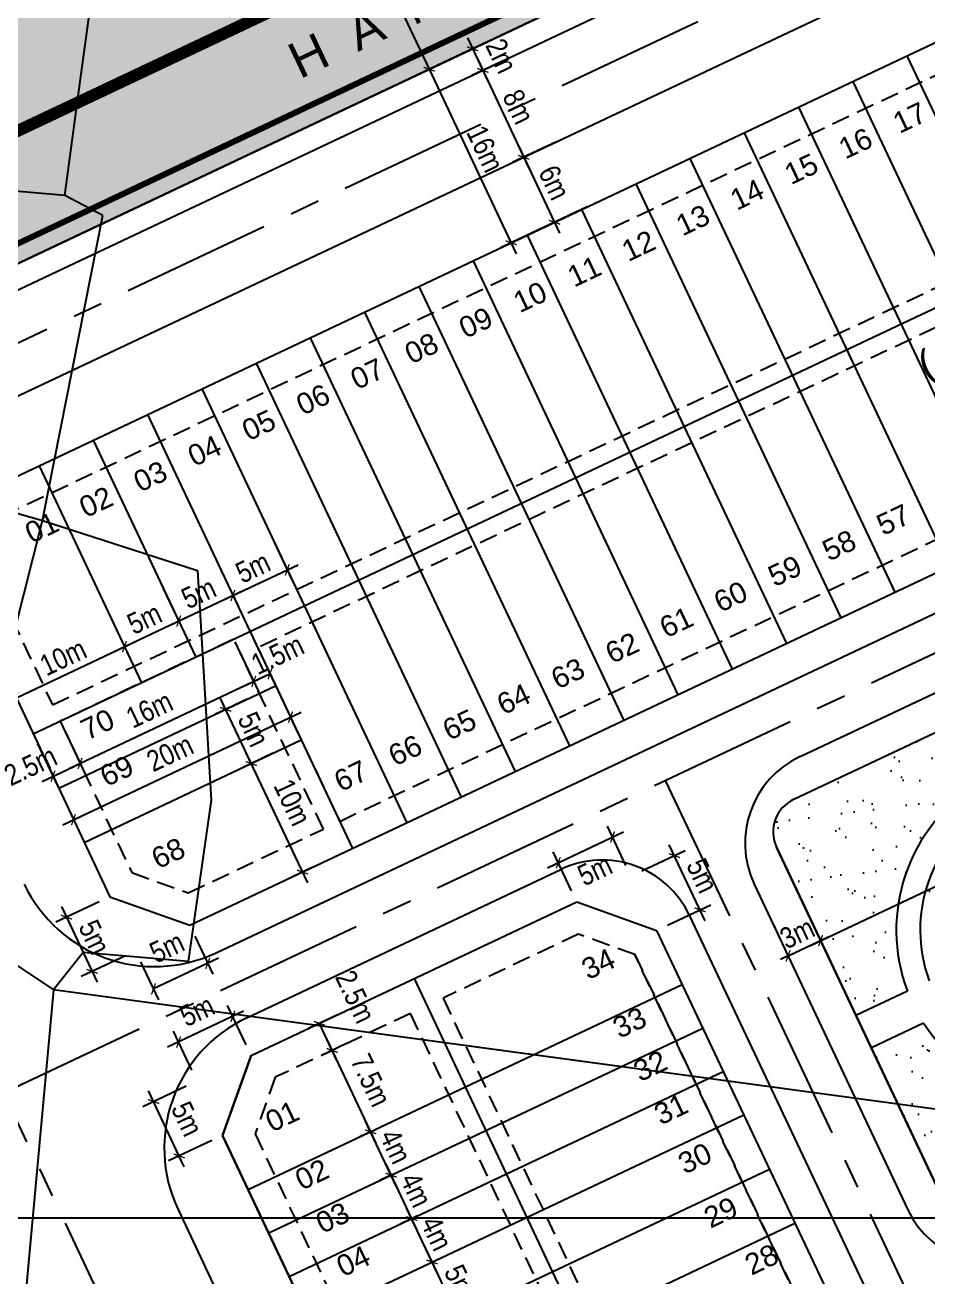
# Model space of a CAD drawing. Extents: x 597165 to 598689, y 1181586 to 1183364.
# Drawn here: x 597459.9 to 597535.2, y 1182549.4 to 1182653.8 of the extents above; entities that cross this region are included whole.
import ezdxf
from ezdxf.enums import TextEntityAlignment as Align

# ---------------------------------------------------------------- set-up
doc = ezdxf.new("R2010")
doc.units = 0
doc.header["$MEASUREMENT"] = 0
doc.linetypes.add('CENTER', pattern=[2, 1.25, -0.25, 0.25, -0.25])
doc.linetypes.add('DASHED', pattern=[0.75, 0.5, -0.25])
doc.layers.get('0').update_dxf_attribs({"linetype": 'CONTINUOUS'})
doc.layers.get('DEFPOINTS').update_dxf_attribs({"color": 8, "linetype": 'CONTINUOUS'})
for name, color, linetype in [('CGXD', 3, 'CONTINUOUS'), ('DIM-T', 7, 'CONTINUOUS'), ('DTEXT', 7, 'CONTINUOUS'), ('DTEXT-TENLO', 4, 'CONTINUOUS'), ('HA-CAY-XANH-KO', 3, 'CONTINUOUS'), ('NEN-HT', 8, 'CONTINUOUS'), ('NET-04', 4, 'CONTINUOUS'), ('NET-LE-CO', 3, 'CONTINUOUS'), ('NET-LENGOAI', 4, 'CONTINUOUS'), ('NET-LETRONG', 5, 'CONTINUOUS'), ('NET-LO-GIOI-DIEN-GIOI', 7, 'CENTER'), ('NET-PLO', 2, 'CONTINUOUS'), ('NET-RANH-DAT', 7, 'CONTINUOUS'), ('NET-TIM', 2, 'CENTER'), ('TEXT-SOLO', 7, 'CONTINUOUS')]:
    doc.layers.add(name, color=color, linetype=linetype)
doc.styles.add('AVO', font='VHELVEN.TTF')
doc.styles.add('VHEL-B', font='VHELVEB.TTF')
doc.styles.add('VHEL-C-R', font='VHELVCN.TTF')
doc.styles.add('VTIMES-R', font='VAPTIMN.TTF')
doc.dimstyles.new('TL1000', dxfattribs={"dimscale": 0, "dimtxt": 2, "dimasz": 0.7, "dimexe": 1, "dimexo": 1, "dimgap": 0.5, "dimtad": 1, "dimdec": 1, "dimzin": 12, "dimtxsty": 'VHEL-C-R', "dimblk1": 'ARCHTICK', "dimblk2": 'ARCHTICK', "dimsah": 1, "dimcen": -0.09, "dimdle": 1, "dimclrd": 256, "dimclre": 256, "dimclrt": 256, "dimazin": 3, "dimtfac": 0.005, "dimtdec": 1, "dimtix": 1, "dimtmove": 0, "dimatfit": 3, "dimtolj": 1, "dimtzin": 0})
pattern_1 = [(37.26582263, (0, 0), (-0.11023521, 3.854130278), [0, -3.04, 0, -3.4, 0, -3.25]), (7.26582263, (0, 0), (3.562592942, 5.629778284), [0, -1.64, 0, -2.74, 0, -1.05]), (327.26582263, (-2.46, 0.01), (6.228277961, -0.014137947), [0, -1, 0, -3.6, 0, -4.7]), (317.26582263, (-2.46, 0.01), (6.019377384, 1.73076346), [0, -0.5, 0, -2.36, 0, -2.7])]

# ---------------------------------------------------------------- blocks, each defined once
blk = doc.blocks.new('_ARCHTICK')
at = {"color": 0, "linetype": 'BYBLOCK', "const_width": 0.15}
blk.add_lwpolyline([(-0.5, -0.5), (0.5, 0.5)], dxfattribs=at)
blk = doc.blocks.new('*D725')
at = {"linetype": 'BYBLOCK'}
for p, q in [((597487.79, 1182669.47), (597484.17, 1182667.76)), ((597484.65, 1182669.1), (597493.62, 1182650.11)), ((597496.33, 1182651.39), (597492.71, 1182649.68))]:
    blk.add_line(p, q, dxfattribs=at)
at = {"layer": 'DEFPOINTS', "color": 0, "linetype": 'BYBLOCK'}
for p in [(597488.69, 1182669.9), (597497.23, 1182651.81), (597493.62, 1182650.11)]:
    blk.add_point(p, dxfattribs=at)
at = {"linetype": 'BYBLOCK', "xscale": 0.7, "yscale": 0.7, "zscale": 0.7}
for p, rotation in [((597485.07, 1182668.19), 115.2825172527903), ((597493.62, 1182650.11), 295.2825172527903)]:
    blk.add_blockref('_ARCHTICK', p, dxfattribs=dict(at, rotation=rotation))
at = {"linetype": 'BYBLOCK', "insert": (597491.8, 1182660.31), "char_height": 1.75, "attachment_point": 5, "rotation": 295.2825, "style": 'VHEL-C-R'}
blk.add_mtext('\\A1;20m', dxfattribs=at)
blk = doc.blocks.new('*D724')
at = {"linetype": 'BYBLOCK'}
for p, q in [((597499.95, 1182653.1), (597496.33, 1182651.39)), ((597496.81, 1182652.72), (597498.51, 1182649.1)), ((597500.8, 1182651.29), (597497.18, 1182649.58))]:
    blk.add_line(p, q, dxfattribs=at)
at = {"layer": 'DEFPOINTS', "color": 0, "linetype": 'BYBLOCK'}
for p in [(597500.85, 1182653.52), (597501.7, 1182651.71), (597498.09, 1182650.01)]:
    blk.add_point(p, dxfattribs=at)
at = {"linetype": 'BYBLOCK', "xscale": 0.7, "yscale": 0.7, "zscale": 0.7}
for p, rotation in [((597497.23, 1182651.81), 115.2825172547688), ((597498.09, 1182650.01), 295.2825172547688)]:
    blk.add_blockref('_ARCHTICK', p, dxfattribs=dict(at, rotation=rotation))
at = {"linetype": 'BYBLOCK', "insert": (597499.65, 1182651.22), "char_height": 1.75, "attachment_point": 5, "rotation": 295.2825, "style": 'VHEL-C-R'}
blk.add_mtext('\\A1;2m', dxfattribs=at)
blk = doc.blocks.new('*D723')
at = {"linetype": 'BYBLOCK'}
for p, q in [((597497.66, 1182650.91), (597501.93, 1182641.87)), ((597504.22, 1182644.05), (597500.6, 1182642.35))]:
    blk.add_line(p, q, dxfattribs=at)
at = {"layer": 'DEFPOINTS', "color": 0, "linetype": 'BYBLOCK'}
for p in [(597501.7, 1182651.71), (597505.12, 1182644.48), (597501.5, 1182642.77)]:
    blk.add_point(p, dxfattribs=at)
at = {"linetype": 'BYBLOCK', "xscale": 0.7, "yscale": 0.7, "zscale": 0.7}
for p, rotation in [((597498.09, 1182650.01), 115.2825172547688), ((597501.5, 1182642.77), 295.2825172547688)]:
    blk.add_blockref('_ARCHTICK', p, dxfattribs=dict(at, rotation=rotation))
at = {"linetype": 'BYBLOCK', "insert": (597501.06, 1182646.98), "char_height": 1.75, "attachment_point": 5, "rotation": 295.2825, "style": 'VHEL-C-R'}
blk.add_mtext('\\A1;8m', dxfattribs=at)
blk = doc.blocks.new('*D722')
at = {"linetype": 'BYBLOCK'}
for p, q in [((597501.08, 1182643.68), (597504.49, 1182636.44)), ((597506.78, 1182638.63), (597503.16, 1182636.92))]:
    blk.add_line(p, q, dxfattribs=at)
at = {"layer": 'DEFPOINTS', "color": 0, "linetype": 'BYBLOCK'}
for p in [(597505.12, 1182644.48), (597507.68, 1182639.06), (597504.07, 1182637.35)]:
    blk.add_point(p, dxfattribs=at)
at = {"linetype": 'BYBLOCK', "xscale": 0.7, "yscale": 0.7, "zscale": 0.7}
for p, rotation in [((597501.5, 1182642.77), 115.2825172547688), ((597504.07, 1182637.35), 295.2825172547688)]:
    blk.add_blockref('_ARCHTICK', p, dxfattribs=dict(at, rotation=rotation))
at = {"linetype": 'BYBLOCK', "insert": (597504.05, 1182640.66), "char_height": 1.75, "attachment_point": 5, "rotation": 295.2825, "style": 'VHEL-C-R'}
blk.add_mtext('\\A1;6m', dxfattribs=at)
blk = doc.blocks.new('*D721')
at = {"linetype": 'BYBLOCK'}
for p, q in [((597499.95, 1182653.1), (597492.71, 1182649.68)), ((597493.19, 1182651.01), (597500.88, 1182634.73)), ((597506.78, 1182638.63), (597499.55, 1182635.21))]:
    blk.add_line(p, q, dxfattribs=at)
at = {"layer": 'DEFPOINTS', "color": 0, "linetype": 'BYBLOCK'}
for p in [(597500.85, 1182653.52), (597507.68, 1182639.06), (597500.45, 1182635.64)]:
    blk.add_point(p, dxfattribs=at)
at = {"linetype": 'BYBLOCK', "xscale": 0.7, "yscale": 0.7, "zscale": 0.7}
for p, rotation in [((597493.62, 1182650.11), 115.2825172527575), ((597500.45, 1182635.64), 295.2825172527575)]:
    blk.add_blockref('_ARCHTICK', p, dxfattribs=dict(at, rotation=rotation))
at = {"linetype": 'BYBLOCK', "insert": (597498.29, 1182643.47), "char_height": 1.75, "attachment_point": 5, "rotation": 295.2825, "style": 'VHEL-C-R'}
blk.add_mtext('\\A1;16m', dxfattribs=at)
blk = doc.blocks.new('*D486')
at = {"linetype": 'BYBLOCK'}
blk.add_line((597496.42, 1182545.26), (597493.44, 1182551.59), dxfattribs=at)
at = {"layer": 'DEFPOINTS', "color": 0, "linetype": 'BYBLOCK'}
for p in [(597493.86, 1182550.69), (597493.86, 1182550.69), (597496, 1182546.17)]:
    blk.add_point(p, dxfattribs=at)
at = {"linetype": 'BYBLOCK', "xscale": 0.7, "yscale": 0.7, "zscale": 0.7}
for p, rotation in [((597493.86, 1182550.69), 115.2825172526902), ((597496, 1182546.17), 295.2825172526902)]:
    blk.add_blockref('_ARCHTICK', p, dxfattribs=dict(at, rotation=rotation))
at = {"linetype": 'BYBLOCK', "insert": (597496.19, 1182549.02), "char_height": 1.75, "attachment_point": 5, "rotation": 295.2825, "style": 'VHEL-C-R'}
blk.add_mtext('\\A1;5m', dxfattribs=at)
blk = doc.blocks.new('*D485')
at = {"linetype": 'BYBLOCK'}
for p, q in [((597494.29, 1182549.78), (597491.73, 1182555.21)), ((597492.64, 1182554.53), (597491.25, 1182553.88))]:
    blk.add_line(p, q, dxfattribs=at)
at = {"layer": 'DEFPOINTS', "color": 0, "linetype": 'BYBLOCK'}
for p in [(597493.54, 1182554.96), (597492.15, 1182554.31), (597493.86, 1182550.69)]:
    blk.add_point(p, dxfattribs=at)
at = {"linetype": 'BYBLOCK', "xscale": 0.7, "yscale": 0.7, "zscale": 0.7}
for p, rotation in [((597492.15, 1182554.31), 115.2825172526902), ((597493.86, 1182550.69), 295.2825172526902)]:
    blk.add_blockref('_ARCHTICK', p, dxfattribs=dict(at, rotation=rotation))
at = {"linetype": 'BYBLOCK', "insert": (597494.25, 1182553.08), "char_height": 1.75, "attachment_point": 5, "rotation": 295.2825, "style": 'VHEL-C-R'}
blk.add_mtext('\\A1;4m', dxfattribs=at)
blk = doc.blocks.new('*D484')
at = {"linetype": 'BYBLOCK'}
for p, q in [((597492.58, 1182553.4), (597490.02, 1182558.83)), ((597490.26, 1182557.83), (597489.54, 1182557.5)), ((597492.64, 1182554.53), (597491.25, 1182553.88))]:
    blk.add_line(p, q, dxfattribs=at)
at = {"layer": 'DEFPOINTS', "color": 0, "linetype": 'BYBLOCK'}
for p in [(597490.45, 1182557.92), (597491.16, 1182558.26), (597493.54, 1182554.96)]:
    blk.add_point(p, dxfattribs=at)
at = {"linetype": 'BYBLOCK', "xscale": 0.7, "yscale": 0.7, "zscale": 0.7}
for p, rotation in [((597490.45, 1182557.92), 115.2825172526902), ((597492.15, 1182554.31), 295.2825172526902)]:
    blk.add_blockref('_ARCHTICK', p, dxfattribs=dict(at, rotation=rotation))
at = {"linetype": 'BYBLOCK', "insert": (597492.54, 1182556.7), "char_height": 1.75, "attachment_point": 5, "rotation": 295.2825, "style": 'VHEL-C-R'}
blk.add_mtext('\\A1;4m', dxfattribs=at)
blk = doc.blocks.new('*D483')
at = {"linetype": 'BYBLOCK'}
for p, q in [((597490.87, 1182557.02), (597488.31, 1182562.44)), ((597488.78, 1182561.56), (597487.83, 1182561.11)), ((597490.26, 1182557.83), (597489.54, 1182557.5))]:
    blk.add_line(p, q, dxfattribs=at)
at = {"layer": 'DEFPOINTS', "color": 0, "linetype": 'BYBLOCK'}
for p in [(597488.74, 1182561.54), (597489.68, 1182561.99), (597491.16, 1182558.26)]:
    blk.add_point(p, dxfattribs=at)
at = {"linetype": 'BYBLOCK', "xscale": 0.7, "yscale": 0.7, "zscale": 0.7}
for p, rotation in [((597488.74, 1182561.54), 115.2825172526902), ((597490.45, 1182557.92), 295.2825172526902)]:
    blk.add_blockref('_ARCHTICK', p, dxfattribs=dict(at, rotation=rotation))
at = {"linetype": 'BYBLOCK', "insert": (597490.83, 1182560.32), "char_height": 1.75, "attachment_point": 5, "rotation": 295.2825, "style": 'VHEL-C-R'}
blk.add_mtext('\\A1;4m', dxfattribs=at)
blk = doc.blocks.new('*D482')
at = {"linetype": 'BYBLOCK'}
for p, q in [((597486.73, 1182568.89), (597484.63, 1182567.89)), ((597489.16, 1182560.64), (597485.11, 1182569.23)), ((597488.78, 1182561.56), (597487.83, 1182561.11))]:
    blk.add_line(p, q, dxfattribs=at)
at = {"layer": 'DEFPOINTS', "color": 0, "linetype": 'BYBLOCK'}
for p in [(597485.53, 1182568.32), (597487.64, 1182569.32), (597489.68, 1182561.99)]:
    blk.add_point(p, dxfattribs=at)
at = {"linetype": 'BYBLOCK', "xscale": 0.7, "yscale": 0.7, "zscale": 0.7}
for p, rotation in [((597485.53, 1182568.32), 115.2825172526902), ((597488.74, 1182561.54), 295.2825172526902)]:
    blk.add_blockref('_ARCHTICK', p, dxfattribs=dict(at, rotation=rotation))
at = {"linetype": 'BYBLOCK', "insert": (597488.76, 1182565.84), "char_height": 1.75, "attachment_point": 5, "rotation": 295.2825, "style": 'VHEL-C-R'}
blk.add_mtext('\\A1;7.5m', dxfattribs=at)
blk = doc.blocks.new('*D481')
at = {"linetype": 'BYBLOCK'}
for p, q in [((597485.98, 1182571.3), (597483.56, 1182570.15)), ((597485.96, 1182567.42), (597484.47, 1182570.58)), ((597486.73, 1182568.89), (597484.63, 1182567.89))]:
    blk.add_line(p, q, dxfattribs=at)
at = {"layer": 'DEFPOINTS', "color": 0, "linetype": 'BYBLOCK'}
for p in [(597486.88, 1182571.72), (597484.47, 1182570.58), (597487.64, 1182569.32)]:
    blk.add_point(p, dxfattribs=at)
at = {"linetype": 'BYBLOCK', "xscale": 0.7, "yscale": 0.7, "zscale": 0.7}
for p, rotation in [((597484.47, 1182570.58), 115.2825172526902), ((597485.53, 1182568.32), 295.2825172526902)]:
    blk.add_blockref('_ARCHTICK', p, dxfattribs=dict(at, rotation=rotation))
at = {"linetype": 'BYBLOCK', "insert": (597487.47, 1182572.8), "char_height": 1.75, "attachment_point": 5, "rotation": 295.2825, "style": 'VHEL-C-R'}
blk.add_mtext('\\A1;2.5m', dxfattribs=at)
blk = doc.blocks.new('*D480')
at = {"linetype": 'BYBLOCK'}
for p, q in [((597479.2, 1182592.43), (597477.89, 1182591.8)), ((597483.49, 1182582.29), (597478.36, 1182593.14)), ((597483.93, 1182583.6), (597482.16, 1182582.76))]:
    blk.add_line(p, q, dxfattribs=at)
at = {"layer": 'DEFPOINTS', "color": 0, "linetype": 'BYBLOCK'}
for p in [(597480.11, 1182592.85), (597478.79, 1182592.23), (597484.83, 1182584.02)]:
    blk.add_point(p, dxfattribs=at)
at = {"linetype": 'BYBLOCK', "xscale": 0.7, "yscale": 0.7, "zscale": 0.7}
for p, rotation in [((597478.79, 1182592.23), 115.2825172526902), ((597483.06, 1182583.19), 295.2825172526902)]:
    blk.add_blockref('_ARCHTICK', p, dxfattribs=dict(at, rotation=rotation))
at = {"linetype": 'BYBLOCK', "insert": (597482.22, 1182589), "char_height": 1.75, "attachment_point": 5, "rotation": 295.2825, "style": 'VHEL-C-R'}
blk.add_mtext('\\A1;10m', dxfattribs=at)
blk = doc.blocks.new('*D356')
at = {"linetype": 'BYBLOCK'}
for p, q in [((597463.24, 1182594.96), (597464.95, 1182591.34)), ((597460.98, 1182593.89), (597462.69, 1182590.28)), ((597461.36, 1182590.75), (597464.52, 1182592.25))]:
    blk.add_line(p, q, dxfattribs=at)
at = {"layer": 'DEFPOINTS', "color": 0, "linetype": 'BYBLOCK'}
for p in [(597462.82, 1182595.86), (597460.56, 1182594.8), (597464.52, 1182592.25)]:
    blk.add_point(p, dxfattribs=at)
at = {"linetype": 'BYBLOCK', "xscale": 0.7, "yscale": 0.7, "zscale": 0.7}
for p, rotation in [((597464.52, 1182592.25), 25.28251725161745), ((597462.26, 1182591.18), 205.2825172516175)]:
    blk.add_blockref('_ARCHTICK', p, dxfattribs=dict(at, rotation=rotation))
at = {"linetype": 'BYBLOCK', "insert": (597460.39, 1182592.05), "char_height": 1.75, "attachment_point": 5, "rotation": 25.2825, "style": 'VHEL-C-R'}
blk.add_mtext('\\A1;2.5m', dxfattribs=at)
blk = doc.blocks.new('*D355')
at = {"linetype": 'BYBLOCK'}
for p, q in [((597477.71, 1182601.79), (597479.42, 1182598.18)), ((597463.62, 1182591.82), (597479.9, 1182599.51))]:
    blk.add_line(p, q, dxfattribs=at)
at = {"layer": 'DEFPOINTS', "color": 0, "linetype": 'BYBLOCK'}
for p in [(597477.28, 1182602.7), (597478.99, 1182599.08), (597462.82, 1182595.86)]:
    blk.add_point(p, dxfattribs=at)
at = {"linetype": 'BYBLOCK', "xscale": 0.7, "yscale": 0.7, "zscale": 0.7}
for p, rotation in [((597478.99, 1182599.08), 25.28251725161745), ((597464.52, 1182592.25), 205.2825172516175)]:
    blk.add_blockref('_ARCHTICK', p, dxfattribs=dict(at, rotation=rotation))
at = {"linetype": 'BYBLOCK', "insert": (597470.3, 1182596.73), "char_height": 1.75, "attachment_point": 5, "rotation": 25.2825, "style": 'VHEL-C-R'}
blk.add_mtext('\\A1;16m', dxfattribs=at)
blk = doc.blocks.new('*D354')
at = {"linetype": 'BYBLOCK'}
for p, q in [((597479.07, 1182602.43), (597480.78, 1182598.82)), ((597478.09, 1182598.65), (597480.35, 1182599.72))]:
    blk.add_line(p, q, dxfattribs=at)
at = {"layer": 'DEFPOINTS', "color": 0, "linetype": 'BYBLOCK'}
for p in [(597478.64, 1182603.34), (597477.28, 1182602.7), (597480.35, 1182599.72)]:
    blk.add_point(p, dxfattribs=at)
at = {"linetype": 'BYBLOCK', "xscale": 0.7, "yscale": 0.7, "zscale": 0.7}
for p, rotation in [((597478.99, 1182599.08), 205.2825172516175), ((597480.35, 1182599.72), 25.28251725161745)]:
    blk.add_blockref('_ARCHTICK', p, dxfattribs=dict(at, rotation=rotation))
at = {"linetype": 'BYBLOCK', "insert": (597480.98, 1182601.32), "char_height": 1.75, "attachment_point": 5, "rotation": 25.2825, "style": 'VHEL-C-R'}
blk.add_mtext('\\A1;1.5m', dxfattribs=at)
blk = doc.blocks.new('*D353')
at = {"linetype": 'BYBLOCK'}
for p, q in [((597466.94, 1182604.69), (597468.65, 1182601.07)), ((597458.28, 1182597.28), (597469.13, 1182602.41))]:
    blk.add_line(p, q, dxfattribs=at)
at = {"layer": 'DEFPOINTS', "color": 0, "linetype": 'BYBLOCK'}
for p in [(597466.52, 1182605.59), (597468.22, 1182601.98), (597457.47, 1182601.32)]:
    blk.add_point(p, dxfattribs=at)
at = {"linetype": 'BYBLOCK', "xscale": 0.7, "yscale": 0.7, "zscale": 0.7}
for p, rotation in [((597468.22, 1182601.98), 25.28251725389641), ((597459.18, 1182597.71), 205.2825172538964)]:
    blk.add_blockref('_ARCHTICK', p, dxfattribs=dict(at, rotation=rotation))
at = {"linetype": 'BYBLOCK', "insert": (597463.11, 1182601.1), "char_height": 1.75, "attachment_point": 5, "rotation": 25.2825, "style": 'VHEL-C-R'}
blk.add_mtext('\\A1;10m', dxfattribs=at)
blk = doc.blocks.new('*D352')
at = {"linetype": 'BYBLOCK'}
for p, q in [((597471.46, 1182606.83), (597473.17, 1182603.21)), ((597467.32, 1182601.55), (597473.65, 1182604.54))]:
    blk.add_line(p, q, dxfattribs=at)
at = {"layer": 'DEFPOINTS', "color": 0, "linetype": 'BYBLOCK'}
for p in [(597471.04, 1182607.73), (597466.52, 1182605.59), (597472.74, 1182604.11)]:
    blk.add_point(p, dxfattribs=at)
at = {"linetype": 'BYBLOCK', "xscale": 0.7, "yscale": 0.7, "zscale": 0.7}
for p, rotation in [((597472.74, 1182604.11), 25.28251725389641), ((597468.22, 1182601.98), 205.2825172538964)]:
    blk.add_blockref('_ARCHTICK', p, dxfattribs=dict(at, rotation=rotation))
at = {"linetype": 'BYBLOCK', "insert": (597469.89, 1182604.31), "char_height": 1.75, "attachment_point": 5, "rotation": 25.2825, "style": 'VHEL-C-R'}
blk.add_mtext('\\A1;5m', dxfattribs=at)
blk = doc.blocks.new('*D351')
at = {"linetype": 'BYBLOCK'}
for p, q in [((597475.98, 1182608.96), (597477.69, 1182605.34)), ((597471.84, 1182603.69), (597478.17, 1182606.68))]:
    blk.add_line(p, q, dxfattribs=at)
at = {"layer": 'DEFPOINTS', "color": 0, "linetype": 'BYBLOCK'}
for p in [(597475.56, 1182609.86), (597471.04, 1182607.73), (597477.26, 1182606.25)]:
    blk.add_point(p, dxfattribs=at)
at = {"linetype": 'BYBLOCK', "xscale": 0.7, "yscale": 0.7, "zscale": 0.7}
for p, rotation in [((597477.26, 1182606.25), 25.28251725389641), ((597472.74, 1182604.11), 205.2825172538964)]:
    blk.add_blockref('_ARCHTICK', p, dxfattribs=dict(at, rotation=rotation))
at = {"linetype": 'BYBLOCK', "insert": (597474.41, 1182606.44), "char_height": 1.75, "attachment_point": 5, "rotation": 25.2825, "style": 'VHEL-C-R'}
blk.add_mtext('\\A1;5m', dxfattribs=at)
blk = doc.blocks.new('*D350')
at = {"linetype": 'BYBLOCK'}
for p, q in [((597480.51, 1182611.1), (597482.21, 1182607.48)), ((597476.36, 1182605.82), (597482.69, 1182608.81))]:
    blk.add_line(p, q, dxfattribs=at)
at = {"layer": 'DEFPOINTS', "color": 0, "linetype": 'BYBLOCK'}
for p in [(597480.08, 1182612), (597475.56, 1182609.86), (597481.79, 1182608.38)]:
    blk.add_point(p, dxfattribs=at)
at = {"linetype": 'BYBLOCK', "xscale": 0.7, "yscale": 0.7, "zscale": 0.7}
for p, rotation in [((597481.79, 1182608.38), 25.28251725389641), ((597477.26, 1182606.25), 205.2825172538964)]:
    blk.add_blockref('_ARCHTICK', p, dxfattribs=dict(at, rotation=rotation))
at = {"linetype": 'BYBLOCK', "insert": (597478.93, 1182608.58), "char_height": 1.75, "attachment_point": 5, "rotation": 25.2825, "style": 'VHEL-C-R'}
blk.add_mtext('\\A1;5m', dxfattribs=at)
blk = doc.blocks.new('*D334')
at = {"linetype": 'BYBLOCK'}
for p, q in [((597524.96, 1182580.19), (597526.67, 1182576.58)), ((597522.25, 1182578.91), (597523.96, 1182575.3)), ((597526.24, 1182577.48), (597526.88, 1182577.78)), ((597523.53, 1182576.2), (597526.24, 1182577.48)), ((597523.53, 1182576.2), (597522.9, 1182575.9))]:
    blk.add_line(p, q, dxfattribs=at)
at = {"layer": 'DEFPOINTS', "color": 0, "linetype": 'BYBLOCK'}
for p in [(597524.53, 1182581.1), (597521.82, 1182579.82), (597526.24, 1182577.48)]:
    blk.add_point(p, dxfattribs=at)
at = {"linetype": 'BYBLOCK', "xscale": 0.7, "yscale": 0.7, "zscale": 0.7}
for p, rotation in [((597526.24, 1182577.48), 205.2825172571131), ((597523.53, 1182576.2), 25.28251725711306)]:
    blk.add_blockref('_ARCHTICK', p, dxfattribs=dict(at, rotation=rotation))
at = {"linetype": 'BYBLOCK', "insert": (597524.29, 1182578.1), "char_height": 1.75, "attachment_point": 5, "rotation": 25.2825, "style": 'VHEL-C-R'}
blk.add_mtext('\\A1;3m', dxfattribs=at)
blk = doc.blocks.new('*D333')
at = {"linetype": 'BYBLOCK'}
for p, q in [((597559.32, 1182596.42), (597561.03, 1182592.81)), ((597525.34, 1182577.05), (597561.51, 1182594.14))]:
    blk.add_line(p, q, dxfattribs=at)
at = {"layer": 'DEFPOINTS', "color": 0, "linetype": 'BYBLOCK'}
for p in [(597558.89, 1182597.33), (597560.6, 1182593.71), (597524.53, 1182581.1)]:
    blk.add_point(p, dxfattribs=at)
at = {"linetype": 'BYBLOCK', "xscale": 0.7, "yscale": 0.7, "zscale": 0.7}
for p, rotation in [((597560.6, 1182593.71), 25.28251725711305), ((597526.24, 1182577.48), 205.2825172571131)]:
    blk.add_blockref('_ARCHTICK', p, dxfattribs=dict(at, rotation=rotation))
at = {"linetype": 'BYBLOCK', "insert": (597543.63, 1182587.41), "char_height": 1.75, "attachment_point": 5, "rotation": 25.2825, "style": 'VHEL-C-R'}
blk.add_mtext('\\A1;38m', dxfattribs=at)
blk = doc.blocks.new('*D178')
at = {"linetype": 'BYBLOCK'}
for p, q in [((597474.09, 1182577.85), (597475.59, 1182574.68)), ((597469.57, 1182575.71), (597471.06, 1182572.54)), ((597476.06, 1182576.01), (597470.64, 1182573.45))]:
    blk.add_line(p, q, dxfattribs=at)
at = {"layer": 'DEFPOINTS', "color": 0, "linetype": 'BYBLOCK'}
for p in [(597473.66, 1182578.75), (597469.14, 1182576.61), (597470.64, 1182573.45)]:
    blk.add_point(p, dxfattribs=at)
at = {"linetype": 'BYBLOCK', "xscale": 0.7, "yscale": 0.7, "zscale": 0.7}
for p, rotation in [((597475.16, 1182575.58), 25.28251725516941), ((597470.64, 1182573.45), 205.2825172551695)]:
    blk.add_blockref('_ARCHTICK', p, dxfattribs=dict(at, rotation=rotation))
at = {"linetype": 'BYBLOCK', "insert": (597471.76, 1182576.92), "char_height": 1.75, "attachment_point": 5, "rotation": 25.2825, "style": 'VHEL-C-R'}
blk.add_mtext('\\A1;5m', dxfattribs=at)
blk = doc.blocks.new('*D177')
at = {"linetype": 'BYBLOCK'}
for p, q in [((597466.1, 1182580.71), (597462.49, 1182579)), ((597462.96, 1182580.33), (597465.95, 1182574)), ((597468.24, 1182576.19), (597464.62, 1182574.48))]:
    blk.add_line(p, q, dxfattribs=at)
at = {"layer": 'DEFPOINTS', "color": 0, "linetype": 'BYBLOCK'}
for p in [(597467.01, 1182581.14), (597469.14, 1182576.61), (597465.53, 1182574.91)]:
    blk.add_point(p, dxfattribs=at)
at = {"linetype": 'BYBLOCK', "xscale": 0.7, "yscale": 0.7, "zscale": 0.7}
for p, rotation in [((597463.39, 1182579.43), 115.2825172492049), ((597465.53, 1182574.91), 295.2825172492049)]:
    blk.add_blockref('_ARCHTICK', p, dxfattribs=dict(at, rotation=rotation))
at = {"linetype": 'BYBLOCK', "insert": (597465.72, 1182577.76), "char_height": 1.75, "attachment_point": 5, "rotation": 295.2825, "style": 'VHEL-C-R'}
blk.add_mtext('\\A1;5m', dxfattribs=at)
blk = doc.blocks.new('*D176')
at = {"linetype": 'BYBLOCK'}
for p, q in [((597478.15, 1182571.59), (597471.82, 1182568.6)), ((597478.36, 1182568.8), (597476.82, 1182572.06)), ((597473.84, 1182566.67), (597472.3, 1182569.93))]:
    blk.add_line(p, q, dxfattribs=at)
at = {"layer": 'DEFPOINTS', "color": 0, "linetype": 'BYBLOCK'}
for p in [(597472.73, 1182569.02), (597478.79, 1182567.9), (597474.27, 1182565.76)]:
    blk.add_point(p, dxfattribs=at)
at = {"linetype": 'BYBLOCK', "xscale": 0.7, "yscale": 0.7, "zscale": 0.7}
for p, rotation in [((597477.25, 1182571.16), 25.28251725275695), ((597472.73, 1182569.02), 205.2825172527569)]:
    blk.add_blockref('_ARCHTICK', p, dxfattribs=dict(at, rotation=rotation))
at = {"linetype": 'BYBLOCK', "insert": (597474.27, 1182571.62), "char_height": 1.75, "attachment_point": 5, "rotation": 25.2825, "style": 'VHEL-C-R'}
blk.add_mtext('\\A1;5m', dxfattribs=at)
blk = doc.blocks.new('*D175')
at = {"linetype": 'BYBLOCK'}
for p, q in [((597473.36, 1182565.34), (597469.75, 1182563.63)), ((597473.21, 1182558.63), (597470.22, 1182564.96)), ((597475.5, 1182560.82), (597471.88, 1182559.11))]:
    blk.add_line(p, q, dxfattribs=at)
at = {"layer": 'DEFPOINTS', "color": 0, "linetype": 'BYBLOCK'}
for p in [(597474.27, 1182565.76), (597470.65, 1182564.06), (597476.4, 1182561.24)]:
    blk.add_point(p, dxfattribs=at)
at = {"linetype": 'BYBLOCK', "xscale": 0.7, "yscale": 0.7, "zscale": 0.7}
for p, rotation in [((597470.65, 1182564.06), 115.2825172611338), ((597472.79, 1182559.53), 295.2825172611338)]:
    blk.add_blockref('_ARCHTICK', p, dxfattribs=dict(at, rotation=rotation))
at = {"linetype": 'BYBLOCK', "insert": (597473.44, 1182562.61), "char_height": 1.75, "attachment_point": 5, "rotation": 295.2825, "style": 'VHEL-C-R'}
blk.add_mtext('\\A1;5m', dxfattribs=at)
blk = doc.blocks.new('*D174')
at = {"linetype": 'BYBLOCK'}
for p, q in [((597503.47, 1182583.55), (597509.8, 1182586.54)), ((597510.01, 1182583.75), (597508.47, 1182587.01)), ((597505.49, 1182581.62), (597503.95, 1182584.88))]:
    blk.add_line(p, q, dxfattribs=at)
at = {"layer": 'DEFPOINTS', "color": 0, "linetype": 'BYBLOCK'}
for p in [(597508.9, 1182586.11), (597510.44, 1182582.85), (597505.92, 1182580.71)]:
    blk.add_point(p, dxfattribs=at)
at = {"linetype": 'BYBLOCK', "xscale": 0.7, "yscale": 0.7, "zscale": 0.7}
for p, rotation in [((597508.9, 1182586.11), 25.28251725630889), ((597504.38, 1182583.97), 205.2825172563089)]:
    blk.add_blockref('_ARCHTICK', p, dxfattribs=dict(at, rotation=rotation))
at = {"linetype": 'BYBLOCK', "insert": (597507.43, 1182583.35), "char_height": 1.75, "attachment_point": 5, "rotation": 25.2825, "style": 'VHEL-C-R'}
blk.add_mtext('\\A1;5m', dxfattribs=at)
blk = doc.blocks.new('*D173')
at = {"linetype": 'BYBLOCK'}
for p, q in [((597516.62, 1182579.13), (597513.63, 1182585.46)), ((597511.34, 1182583.28), (597514.96, 1182584.98)), ((597513.48, 1182578.75), (597517.09, 1182580.46))]:
    blk.add_line(p, q, dxfattribs=at)
at = {"layer": 'DEFPOINTS', "color": 0, "linetype": 'BYBLOCK'}
for p in [(597514.06, 1182584.56), (597510.44, 1182582.85), (597512.57, 1182578.33)]:
    blk.add_point(p, dxfattribs=at)
at = {"linetype": 'BYBLOCK', "xscale": 0.7, "yscale": 0.7, "zscale": 0.7}
for p, rotation in [((597514.06, 1182584.56), 115.282517249205), ((597516.19, 1182580.04), 295.2825172492049)]:
    blk.add_blockref('_ARCHTICK', p, dxfattribs=dict(at, rotation=rotation))
at = {"linetype": 'BYBLOCK', "insert": (597516.38, 1182582.89), "char_height": 1.75, "attachment_point": 5, "rotation": 295.2825, "style": 'VHEL-C-R'}
blk.add_mtext('\\A1;5m', dxfattribs=at)
blk = doc.blocks.new('*D26')
at = {"linetype": 'BYBLOCK'}
for p, q in [((597480.78, 1182598.82), (597482.48, 1182595.2)), ((597463.07, 1182587.14), (597482.96, 1182596.53))]:
    blk.add_line(p, q, dxfattribs=at)
at = {"layer": 'DEFPOINTS', "color": 0, "linetype": 'BYBLOCK'}
for p in [(597480.35, 1182599.72), (597482.06, 1182596.1), (597462.26, 1182591.18)]:
    blk.add_point(p, dxfattribs=at)
at = {"linetype": 'BYBLOCK', "xscale": 0.7, "yscale": 0.7, "zscale": 0.7}
for p, rotation in [((597482.06, 1182596.1), 25.28251725161745), ((597463.97, 1182587.56), 205.2825172516175)]:
    blk.add_blockref('_ARCHTICK', p, dxfattribs=dict(at, rotation=rotation))
at = {"linetype": 'BYBLOCK', "insert": (597472.01, 1182593.11), "char_height": 1.75, "attachment_point": 5, "rotation": 25.2825, "style": 'VHEL-C-R'}
blk.add_mtext('\\A1;20m', dxfattribs=at)
blk = doc.blocks.new('*D25')
at = {"linetype": 'BYBLOCK'}
for p, q in [((597478.46, 1182597.61), (597475.75, 1182596.33)), ((597479.22, 1182591.33), (597476.23, 1182597.66)), ((597480.6, 1182593.09), (597477.89, 1182591.8))]:
    blk.add_line(p, q, dxfattribs=at)
at = {"layer": 'DEFPOINTS', "color": 0, "linetype": 'BYBLOCK'}
for p in [(597479.37, 1182598.03), (597476.66, 1182596.75), (597481.5, 1182593.51)]:
    blk.add_point(p, dxfattribs=at)
at = {"linetype": 'BYBLOCK', "xscale": 0.7, "yscale": 0.7, "zscale": 0.7}
for p, rotation in [((597476.66, 1182596.75), 115.2825172528237), ((597478.79, 1182592.23), 295.2825172528237)]:
    blk.add_blockref('_ARCHTICK', p, dxfattribs=dict(at, rotation=rotation))
at = {"linetype": 'BYBLOCK', "insert": (597478.98, 1182595.09), "char_height": 1.75, "attachment_point": 5, "rotation": 295.2825, "style": 'VHEL-C-R'}
blk.add_mtext('\\A1;5m', dxfattribs=at)

msp = doc.modelspace()

# ---------------------------------------------------------------- hatches: boundary and pattern name
at = {"layer": 'HA-CAY-XANH-KO'}
h = msp.add_hatch(dxfattribs=at)
h.set_pattern_fill('AR-SAND', color=256, scale=2, angle=359.765823, style=0)
h.set_pattern_definition(pattern_1)
h.paths.add_polyline_path([(597653.6476, 1182725.6934, 0.42078511), (597655.5169, 1182731.0991, -0.00559617), (597655.5561, 1182731.0186), (597650.4311, 1182741.8691, 0.41421356), (597645.1059, 1182743.7776), (597443.964, 1182648.7734), (597439.3977, 1182646.6166, 0.41421356), (597437.4892, 1182641.2914), (597442.6142, 1182630.4409, 0.41421356), (597447.9394, 1182628.5323), (597452.5056, 1182630.6891)])
h = msp.add_hatch(dxfattribs=at)
h.set_pattern_fill('AR-SAND', color=256, scale=2, angle=359.765823, style=0)
h.set_pattern_definition(pattern_1)
h.paths.add_polyline_path([(597539.4139, 1182590.5709), (597537.111, 1182595.4468), (597524, 1182589.2541, 0.41421356), (597522.5686, 1182585.2602), (597529.1884, 1182571.2449), (597533.4754, 1182573.2698, -0.36152852)])
h.paths.add_polyline_path([(597535.2902, 1182574.127), (597539.843, 1182576.2774, -0.312218), (597542.4363, 1182584.172), (597540.2736, 1182588.7508, 0.35310218)])
h.paths.add_polyline_path([(597552.8936, 1182582.4415), (597557.4464, 1182584.5919, 0.35310218), (597542.9863, 1182590.0321), (597545.149, 1182585.4532, -0.312218)])
h.paths.add_polyline_path([(597559.2612, 1182585.4491), (597563.5482, 1182587.4739), (597556.9285, 1182601.4892, 0.41421356), (597552.9346, 1182602.9206), (597539.8236, 1182596.728), (597542.1266, 1182591.8522, -0.36152852)])
h.paths.add_polyline_path([(597551.2533, 1182572.5291), (597553.4161, 1182567.9502, 0.33550039), (597558.6422, 1182581.8389), (597554.0288, 1182579.6599, -0.28293847)])
h.paths.add_polyline_path([(597550.7034, 1182566.669), (597548.5407, 1182571.2479, -0.28293847), (597541.2703, 1182573.6337), (597536.6569, 1182571.4547, 0.33550039)])
h.paths.add_polyline_path([(597551.1472, 1182578.3505, 1), (597542.5425, 1182578.3505, 1)])
h.paths.add_polyline_path([(597534.8299, 1182570.5918), (597530.4696, 1182568.5323), (597537.0894, 1182554.517, 0.29013715), (597539.802, 1182552.7982, 0.11076484), (597541.0833, 1182553.0856), (597554.1943, 1182559.2782), (597551.5631, 1182564.8489, -0.34632772)])
h.paths.add_polyline_path([(597570.0179, 1182566.7521, 0.29013646), (597571.7366, 1182569.4648, 0.11076548), (597571.4493, 1182570.746), (597564.8295, 1182584.7613), (597560.4692, 1182582.7018, -0.34632772), (597554.2757, 1182566.1301), (597556.9069, 1182560.5595)])

# ---------------------------------------------------------------- linework, layer by layer
at = {"layer": 'CGXD', "linetype": 'DASHED', "ltscale": 3}
msp.add_line((597510.7539, 1182576.3228), (597538.9262, 1182516.6769), dxfattribs=at)
for points in [[(597624.0755, 1182673.571), (597618.7521, 1182684.8415), (597614.0453, 1182686.5285), (597458.5851, 1182613.1008), (597456.8982, 1182608.394), (597462.2216, 1182597.1235)], [(597628.9931, 1182654.881), (597630.68, 1182659.5878), (597625.3567, 1182670.8584), (597479.3263, 1182601.8846), (597486.1596, 1182587.4172)], [(597477.3294, 1182602.6003), (597462.8622, 1182595.7671), (597468.8262, 1182583.1403), (597473.533, 1182581.4534), (597484.8033, 1182586.7766)], [(597510.7539, 1182576.3228), (597506.0471, 1182578.0097), (597494.7766, 1182572.6863), (597524.4588, 1182509.8435), (597538.9262, 1182516.6769)], [(597492.0639, 1182571.4051), (597480.7934, 1182566.0817), (597479.1065, 1182561.3749), (597513.2427, 1182489.1021), (597517.9495, 1182487.4152), (597529.2201, 1182492.7386)]]:
    msp.add_lwpolyline(points, close=True, dxfattribs=at)
at = {"layer": 'NEN-HT', "linetype": 'CONTINUOUS'}
for p, q in [((597464.37, 1182647.85), (597466.12, 1182660.87)), ((597463.26, 1182639.57), (597464.37, 1182647.85)), ((597463.26, 1182639.57), (597452.44, 1182640.56)), ((597466.43, 1182637.92), (597463.26, 1182639.57)), ((597461.39, 1182612.48), (597466.43, 1182637.92)), ((597449.36, 1182615.94), (597461.39, 1182612.48)), ((597453.05, 1182579.56), (597461.39, 1182612.48)), ((597461.39, 1182612.48), (597474.32, 1182608.32)), ((597474.32, 1182608.32), (597475.44, 1182589.19)), ((597475.44, 1182589.19), (597473.54, 1182575.74)), ((597453.05, 1182579.56), (597462.31, 1182573.38)), ((597464.79, 1182576.48), (597462.31, 1182573.38)), ((597473.54, 1182575.74), (597464.79, 1182576.48)), ((597462.31, 1182573.38), (597458.63, 1182533.28)), ((597500.22, 1182568.24), (597462.31, 1182573.38)), ((597549.43, 1182561.56), (597462.31, 1182573.38)), ((597549.43, 1182561.56), (597500.22, 1182568.24))]:
    msp.add_line(p, q, dxfattribs=at)
at = {"layer": 'NET-04'}
msp.add_line((597253.7231, 1182554.3668), (598599.5681, 1182554.3668), dxfattribs=at)
at = {"layer": 'NET-LE-CO'}
for p, q in [((597533.4754, 1182573.2698), (597529.1884, 1182571.2449)), ((597534.8299, 1182570.5918), (597530.4696, 1182568.5323))]:
    msp.add_line(p, q, dxfattribs=at)
for radius, start, end in [(14.3023, 121.302658, 200.808132), (12.3023, 122.285913, 200.078862), (14.3023, 212.852826, 289.262376)]:
    msp.add_arc((597546.8448, 1182578.3505), radius, start, end, dxfattribs=at)
at = {"layer": 'NET-LENGOAI', "ltscale": 20}
for p, q in [((597650.8849, 1182722.1766), (597452.4097, 1182628.4319)), ((597611.3514, 1182694.6565), (597454.9228, 1182620.7715)), ((597475.8498, 1182576.465), (597632.2784, 1182650.3501)), ((597524.5272, 1182592.8209), (597549.8449, 1182604.7791)), ((597478.4123, 1182571.0397), (597504.6345, 1182583.4251)), ((597520.7101, 1182582.1706), (597533.5226, 1182555.0442)), ((597515.2849, 1182579.6081), (597551.5868, 1182502.75)), ((597472.6868, 1182555.0642), (597505.5721, 1182485.4398))]:
    msp.add_line(p, q, dxfattribs=at)
for centre, radius, start, end in [((597527.9438, 1182585.5872), 8, 115.282517, 205.282517), ((597508.0512, 1182576.1914), 8, 25.282517, 115.282517), ((597470.7248, 1182587.3156), 12, 205.282517, 295.282517), ((597483.5373, 1182560.1892), 12, 115.282517, 205.282517), ((597540.7563, 1182558.4608), 8, 205.282517, 295.282517)]:
    msp.add_arc(centre, radius, start, end, dxfattribs=at)
at = {"layer": 'NET-LETRONG'}
for p, q in [((597653.6476, 1182725.6934), (597452.5056, 1182630.6891)), ((597452.5056, 1182630.6891), (597653.6476, 1182725.6934)), ((597456.5811, 1182614.9191), (597537.96, 1182653.3564)), ((597473.6644, 1182578.7506), (597555.0433, 1182617.1878)), ((597454.1954, 1182608.2626), (597467.0079, 1182581.1362)), ((597524, 1182589.2541), (597552.9346, 1182602.9206)), ((597522.5686, 1182585.2602), (597537.0894, 1182554.517)), ((597537.0894, 1182554.517), (597522.5686, 1182585.2602)), ((597467.0079, 1182581.1362), (597473.6644, 1182578.7506)), ((597478.7894, 1182567.9), (597505.9157, 1182580.7125)), ((597505.9157, 1182580.7125), (597512.5722, 1182578.3268)), ((597512.5722, 1182578.3268), (597547.5929, 1182504.1814)), ((597478.7894, 1182567.9), (597476.4037, 1182561.2435)), ((597476.4037, 1182561.2435), (597478.7894, 1182567.9)), ((597476.4037, 1182561.2435), (597511.4244, 1182487.0981)), ((597511.4244, 1182487.0981), (597476.4037, 1182561.2435))]:
    msp.add_line(p, q, dxfattribs=at)
msp.add_arc((597525.2812, 1182586.5415), 3, 115.282517, 205.282517, dxfattribs=at)
at = {"layer": 'NET-LO-GIOI-DIEN-GIOI', "ltscale": 20, "const_width": 0.5}
msp.add_lwpolyline([(598255.9747, 1183011.8462), (597276.1761, 1182549.0632)], dxfattribs=at)
at = {"layer": 'NET-PLO'}
for p, q in [((597460.6017, 1182594.6994), (597626.9766, 1182673.2824)), ((597533.439, 1182651.221), (597550.5222, 1182615.0524)), ((597528.9179, 1182649.0855), (597546.0012, 1182612.917)), ((597524.3968, 1182646.9501), (597541.4801, 1182610.7816)), ((597519.8758, 1182644.8147), (597536.959, 1182608.6462)), ((597515.3547, 1182642.6793), (597532.438, 1182606.5108)), ((597510.8336, 1182640.5439), (597527.9169, 1182604.3754)), ((597506.3126, 1182638.4085), (597523.3958, 1182602.24)), ((597501.7915, 1182636.2731), (597518.8748, 1182600.1046)), ((597497.2704, 1182634.1377), (597514.3537, 1182597.9692)), ((597492.7494, 1182632.0023), (597509.8327, 1182595.8337)), ((597488.2283, 1182629.8669), (597505.3116, 1182593.6983)), ((597483.7072, 1182627.7314), (597500.7905, 1182591.5629)), ((597479.1862, 1182625.596), (597496.2695, 1182589.4275)), ((597474.6651, 1182623.4606), (597491.7484, 1182587.2921)), ((597470.1441, 1182621.3252), (597487.2273, 1182585.1567)), ((597465.6232, 1182619.1899), (597474.1649, 1182601.1057)), ((597461.1022, 1182617.0545), (597469.6438, 1182598.9702)), ((597462.7371, 1182590.1784), (597480.8211, 1182598.7199)), ((597464.8725, 1182585.6573), (597482.9565, 1182594.1988)), ((597478.5391, 1182556.7225), (597514.7076, 1182573.8058)), ((597492.3525, 1182574.3063), (597531.6441, 1182491.1187)), ((597480.2474, 1182553.1056), (597516.416, 1182570.1889)), ((597481.9558, 1182549.4888), (597518.1243, 1182566.5721)), ((597483.6641, 1182545.8719), (597519.8326, 1182562.9552)), ((597485.7995, 1182541.3509), (597521.968, 1182558.4341)), ((597487.9349, 1182536.8298), (597524.1034, 1182553.9131))]:
    msp.add_line(p, q, dxfattribs=at)
at = {"layer": 'NET-RANH-DAT', "color": 1, "linetype": 'DASHED', "ltscale": 20, "const_width": 1, "flags": 128}
msp.add_lwpolyline([(598126.1169, 1182959.9116), (597667.9131, 1182743.4907), (597347.4026, 1182592.1057)], dxfattribs=at)
at = {"layer": 'NET-TIM', "ltscale": 10}
for p, q in [((598148.9609, 1182953.0064), (597309.1156, 1182556.3269)), ((597458.1426, 1182564.7837), (597643.506, 1182652.3354)), ((597420.5607, 1182644.3497), (597701.2928, 1182049.9871)), ((597513.2996, 1182590.8357), (597559.4244, 1182493.1807))]:
    msp.add_line(p, q, dxfattribs=at)

# ---------------------------------------------------------------- texts
at = {"layer": 'DTEXT', "style": 'VHEL-B'}
msp.add_text('H  AØ  N  H           L  A  N  G               T  U  Y  EÁ  N         Ñ  I  EÄ  N       1  1  0   K V', height=3, rotation=25.282517, dxfattribs=at).set_placement((597482.8314, 1182649.2563))
at = {"layer": 'DTEXT-TENLO', "style": 'VTIMES-R'}
msp.add_text('( 70 Loâ 5m x 20m)', height=2.5, rotation=25.282517, dxfattribs=at).set_placement((597547.3646, 1182629.8725), align=Align.CENTER)
at = {"layer": 'TEXT-SOLO', "color": 3, "style": 'AVO'}
for s, rotation, p in [('17', 25.282517, (597534.0397, 1182645.2863)), ('16', 25.282517, (597529.5187, 1182643.1509)), ('15', 25.282517, (597524.9976, 1182641.0155)), ('14', 25.282517, (597520.4765, 1182638.8801)), ('13', 25.282517, (597515.9555, 1182636.7447)), ('12', 25.282517, (597511.4344, 1182634.6093)), ('11', 25.282517, (597506.9134, 1182632.4739)), ('10', 25.282517, (597502.3923, 1182630.3385)), ('09', 25.282517, (597497.8712, 1182628.203)), ('08', 25.282517, (597493.3502, 1182626.0676)), ('07', 25.282517, (597488.8291, 1182623.9322)), ('06', 25.282517, (597484.308, 1182621.7968)), ('05', 25.282517, (597479.787, 1182619.6614)), ('04', 25.282517, (597475.2659, 1182617.526)), ('03', 25.282517, (597470.7448, 1182615.3906)), ('02', 25.282517, (597466.2238, 1182613.2552)), ('57', 25.282517, (597532.6743, 1182611.7742)), ('01', 25.282517, (597461.7027, 1182611.1198)), ('58', 25.282517, (597528.1532, 1182609.6388)), ('59', 25.282517, (597523.6321, 1182607.5034)), ('60', 25.282517, (597519.1111, 1182605.368)), ('61', 25.282517, (597514.59, 1182603.2326)), ('62', 25.282517, (597510.0689, 1182601.0971)), ('63', 25.282517, (597505.5479, 1182598.9617)), ('64', 25.282517, (597501.0268, 1182596.8263)), ('70', 25.282517, (597466.344, 1182594.7177)), ('65', 25.282517, (597496.5057, 1182594.6909)), ('66', 25.282517, (597491.9847, 1182592.5555)), ('69', 25.282517, (597467.944, 1182590.8408)), ('67', 25.282517, (597487.4636, 1182590.4201)), ('68', 25.282517, (597472.2385, 1182583.9789)), ('34', 25.516695, (597508.0858, 1182574.7559)), ('33', 25.516695, (597510.6936, 1182569.8604)), ('32', 25.516695, (597512.4167, 1182566.2506)), ('31', 25.516695, (597514.1398, 1182562.6408)), ('01', 25.516695, (597481.7413, 1182562.0506)), ('30', 25.516695, (597516.1367, 1182558.5509)), ('02', 25.516695, (597484.2144, 1182557.2074)), ('29', 25.516695, (597518.2906, 1182554.0386)), ('03', 25.516695, (597485.9375, 1182553.5975)), ('04', 25.516695, (597487.6606, 1182549.9877)), ('28', 25.516695, (597521.6963, 1182550.1176))]:
    msp.add_text(s, height=1.75, rotation=rotation, dxfattribs=at).set_placement(p, align=Align.CENTER)

# ---------------------------------------------------------------- dimensions: what is measured, and where the dimension line sits
at = {"layer": 'DIM-T'}
for base, p1, p2, angle, override, picture, middle, dimtype in [((597493.616, 1182650.1065), (597488.6912, 1182669.8991), (597497.2328, 1182651.8149), 295.282517, {"dimscale": 1, "dimtxt": 1.75, "dimpost": 'm'}, '*D725', (597491.7976, 1182660.307), 161), ((597498.087, 1182650.0064), (597500.8497, 1182653.5232), (597501.7039, 1182651.7148), 295.282517, {"dimscale": 1, "dimtxt": 1.75, "dimpost": 'm'}, '*D724', (597499.6539, 1182651.2219), 161), ((597480.348, 1182599.7216), (597477.2833, 1182602.6979), (597478.6396, 1182603.3385), 25.282517, {"dimscale": 1, "dimtxt": 1.75, "dimpost": 'm', "dimse1": 1}, '*D354', (597480.9825, 1182601.3158), 160), ((597478.9916, 1182599.081), (597462.8161, 1182595.8647), (597477.2833, 1182602.6979), 25.282517, {"dimscale": 1, "dimtxt": 1.75, "dimpost": 'm', "dimse1": 1}, '*D355', (597470.3036, 1182596.7278), 160), ((597482.0563, 1182596.1048), (597462.2639, 1182591.1801), (597480.348, 1182599.7216), 25.282517, {"dimscale": 1, "dimtxt": 1.75, "dimpost": 'm', "dimse1": 1}, '*D26', (597472.0119, 1182593.111), 160), ((597560.6026, 1182593.7104), (597524.5344, 1182581.0983), (597558.8943, 1182597.3273), 25.282517, {"dimscale": 1, "dimtxt": 1.75, "dimpost": 'm', "dimse1": 1}, '*D333', (597543.6285, 1182587.4093), 160), ((597464.5245, 1182592.2478), (597460.5556, 1182594.797), (597462.8161, 1182595.8647), 25.282517, {"dimscale": 1, "dimtxt": 1.75, "dimpost": 'm'}, '*D356', (597460.3896, 1182592.0545), 161), ((597508.8985, 1182586.1086), (597505.9172, 1182580.7132), (597510.4382, 1182582.8486), 25.282517, {"dimscale": 1, "dimtxt": 1.75, "dimpost": 'm'}, '*D174', (597507.4349, 1182583.3535), 161), ((597470.637, 1182573.449), (597473.6629, 1182578.7499), (597469.1419, 1182576.6145), 205.282517, {"dimscale": 1, "dimtxt": 1.75, "dimpost": 'm'}, '*D178', (597471.7624, 1182576.9201), 161), ((597472.7271, 1182569.0239), (597478.7879, 1182567.8994), (597474.2669, 1182565.7639), 205.282517, {"dimscale": 1, "dimtxt": 1.75, "dimpost": 'm'}, '*D176', (597474.2666, 1182571.6181), 161), ((597470.65, 1182564.0556), (597476.4023, 1182561.2429), (597474.2669, 1182565.7639), 115.282517, {"dimscale": 1, "dimtxt": 1.75, "dimpost": 'm'}, '*D175', (597473.4447, 1182562.6108), 161)]:
    dim = msp.add_linear_dim(base=base, p1=p1, p2=p2, angle=angle, dimstyle='TL1000', override=override, dxfattribs=at)
    dim.commit()
    dim.dimension.update_dxf_attribs({"geometry": picture, "text_midpoint": middle, "dimtype": dimtype})
for p1, p2, distance, picture, middle in [((597500.8497, 1182653.5232), (597507.683, 1182639.0558), -8, '*D721', (597498.2928, 1182643.468)), ((597512.5736, 1182578.3275), (597510.4382, 1182582.8486), -4, '*D173', (597516.383, 1182582.8916)), ((597467.0065, 1182581.1356), (597469.1419, 1182576.6145), -4, '*D177', (597465.7175, 1182577.7619)), ((597521.8218, 1182579.817), (597524.5344, 1182581.0983), -4, '*D334', (597524.2912, 1182578.101))]:
    dim = msp.add_aligned_dim(p1=p1, p2=p2, distance=distance, dimstyle='TL1000', override={"dimscale": 1, "dimtxt": 1.75, "dimpost": 'm'}, dxfattribs=at)
    dim.commit()
    dim.dimension.update_dxf_attribs({"geometry": picture, "text_midpoint": middle})
for base, p1, p2, angle, picture, middle in [((597501.5037, 1182642.7727), (597501.7039, 1182651.7148), (597505.1205, 1182644.4811), 295.282517, '*D723', (597501.0555, 1182646.9848)), ((597504.0662, 1182637.3475), (597505.1205, 1182644.4811), (597507.683, 1182639.0558), 295.282517, '*D722', (597504.0451, 1182640.6553)), ((597481.786, 1182608.3843), (597475.5572, 1182609.8647), (597480.0782, 1182612.0001), 25.282517, '*D350', (597478.9303, 1182608.5768)), ((597477.265, 1182606.2489), (597471.0363, 1182607.7294), (597475.5572, 1182609.8647), 25.282517, '*D351', (597474.4093, 1182606.4414)), ((597472.7441, 1182604.1136), (597466.5153, 1182605.594), (597471.0363, 1182607.7294), 25.282517, '*D352', (597469.8884, 1182604.3061)), ((597468.2231, 1182601.9782), (597457.4731, 1182601.3231), (597466.5153, 1182605.594), 25.282517, '*D353', (597463.1068, 1182601.1029))]:
    dim = msp.add_linear_dim(base=base, p1=p1, p2=p2, angle=angle, dimstyle='TL1000', override={"dimscale": 1, "dimtxt": 1.75, "dimpost": 'm', "dimse1": 1}, dxfattribs=at)
    dim.commit()
    dim.dimension.update_dxf_attribs({"geometry": picture, "text_midpoint": middle})
at = {"layer": 'DIM-T', "color": 1}
for p1, p2, distance, picture, middle in [((597481.5043, 1182593.5129), (597479.3689, 1182598.034), 3, '*D25', (597478.9842, 1182595.0874)), ((597495.9979, 1182546.1678), (597493.8625, 1182550.6889), 0, '*D486', (597496.1903, 1182549.0236))]:
    dim = msp.add_aligned_dim(p1=p1, p2=p2, distance=distance, dimstyle='TL1000', override={"dimscale": 1, "dimtxt": 1.75, "dimdsep": 46, "dimpost": 'm'}, dxfattribs=at)
    dim.commit()
    dim.dimension.update_dxf_attribs({"geometry": picture, "text_midpoint": middle})
for base, p1, p2, picture, middle in [((597478.7917, 1182592.2317), (597484.8312, 1182584.0249), (597480.1067, 1182592.8528), '*D480', (597482.2162, 1182588.997)), ((597484.4667, 1182570.5816), (597487.6392, 1182569.3152), (597486.8845, 1182571.7236), '*D481', (597487.4679, 1182572.8031)), ((597485.5344, 1182568.321), (597489.6849, 1182561.9869), (597487.6392, 1182569.3152), '*D482', (597488.7612, 1182565.8387))]:
    dim = msp.add_linear_dim(base=base, p1=p1, p2=p2, angle=295.282517, dimstyle='TL1000', override={"dimscale": 1, "dimtxt": 1.75, "dimdsep": 46, "dimpost": 'm'}, dxfattribs=at)
    dim.commit()
    dim.dimension.update_dxf_attribs({"geometry": picture, "text_midpoint": middle, "dimtype": 160})
for base, p1, p2, picture, middle in [((597488.7375, 1182561.5394), (597491.1644, 1182558.262), (597489.6849, 1182561.9869), '*D483', (597490.8349, 1182560.3182)), ((597490.4458, 1182557.9226), (597493.5435, 1182554.9619), (597491.1644, 1182558.262), '*D484', (597492.5433, 1182556.7014)), ((597492.1541, 1182554.3057), (597493.8625, 1182550.6889), (597493.5435, 1182554.9619), '*D485', (597494.2516, 1182553.0845))]:
    dim = msp.add_linear_dim(base=base, p1=p1, p2=p2, angle=295.282517, dimstyle='TL1000', override={"dimscale": 1, "dimtxt": 1.75, "dimdsep": 46, "dimpost": 'm'}, dxfattribs=at)
    dim.commit()
    dim.dimension.update_dxf_attribs({"geometry": picture, "text_midpoint": middle})

doc.saveas('drawing.dxf')
